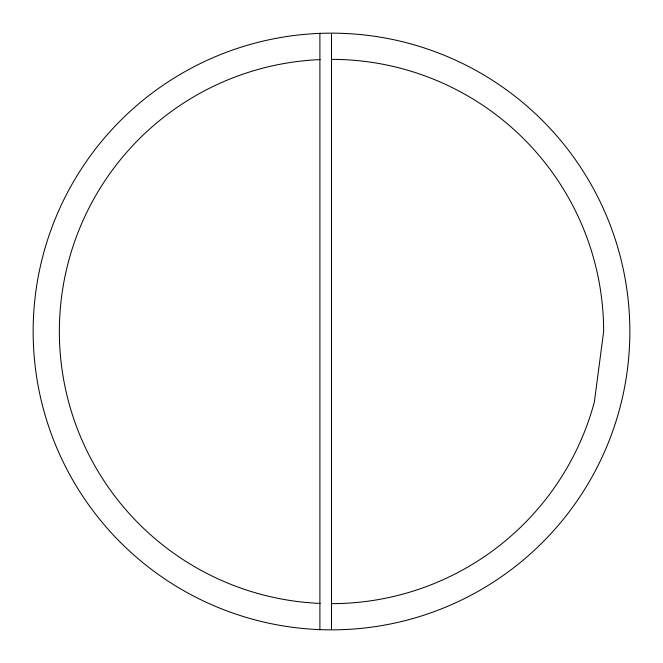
<?xml version="1.0" encoding="UTF-8"?>
<svg xmlns="http://www.w3.org/2000/svg" width="663" height="663" viewBox="0 0 663 663"><rect width="100%" height="100%" fill="white"/><g stroke="black" fill="none" stroke-linecap="round" stroke-linejoin="round"><path stroke-width="0.99" d="M331.5 34.169L331.5 628.831M319.897 33.15L319.897 629.85M331.5 603.645A272.145 272.145 0 0 0 594.371 401.935L603.645 331.5A272.145 272.145 0 0 0 331.5 59.355M320.221 603.413A272.145 272.145 0 0 1 59.355 331.5A272.145 272.145 0 0 1 320.221 59.587M120.533 542.467A298.35 298.35 0 0 0 619.681 408.715A298.35 298.35 0 0 0 254.285 43.319A298.35 298.35 0 0 0 120.533 542.467"/></g></svg>
